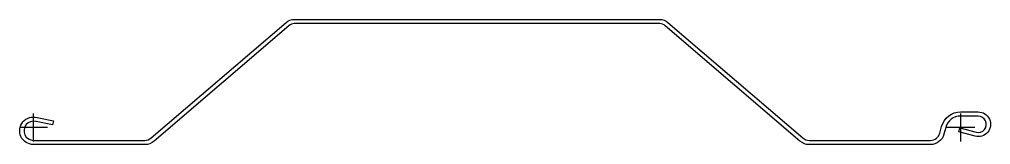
# Model space of a CAD drawing. Header units: millimetres. Extents: x -10 to 681, y -12 to 77.
import ezdxf

# ---------------------------------------------------------------- set-up
doc = ezdxf.new("R2010")
doc.units = ezdxf.units.MM
doc.header["$LTSCALE"] = 0.2

msp = doc.modelspace()

# ---------------------------------------------------------------- linework, layer by layer
at = {"flags": 128}
msp.add_lwpolyline([(449.64, 72.43, 0.178933), (445.73, 73.88), (185.63, 73.88, 0.178938), (181.72, 72.43), (85.81, -9.72, -0.178938), (79.3, -12.12), (0, -12.12, -1.140281), (2.54, 7.14), (14.33, 4.8), (13.55, 1.89), (1.95, 4.2), (1.76, 4.24, 1.140281), (0, -9.12), (79.3, -9.12, 0.178938), (83.86, -7.44), (179.77, 74.71, -0.178938), (185.63, 76.88), (445.73, 76.88, -0.178933), (451.59, 74.71), (547.51, -7.44, 0.178933), (552.06, -9.12), (638.36, -9.12, 0.339454), (645.12, -3.94), (646.38, 0.75, -0.339454), (659.9, 11.12), (672.4, 11.12, -1.140281), (670.12, -6.18), (658.53, -3.07), (659.31, -0.17), (670.9, -3.28, 1.140281), (672.4, 8.12), (659.9, 8.12, 0.339454), (649.27, -0.03), (648.02, -4.71, -0.339454), (638.36, -12.12), (552.06, -12.12, -0.178933), (545.56, -9.72)], format="xyb", close=True, dxfattribs=at)
at = {"layer": 'DEFPOINTS'}
for p, q in [((0, -10), (0, 10)), ((660, -10), (660, 10)), ((10, 0), (-10, 0)), ((670, 0), (650, 0))]:
    msp.add_line(p, q, dxfattribs=at)

doc.saveas('drawing.dxf')
